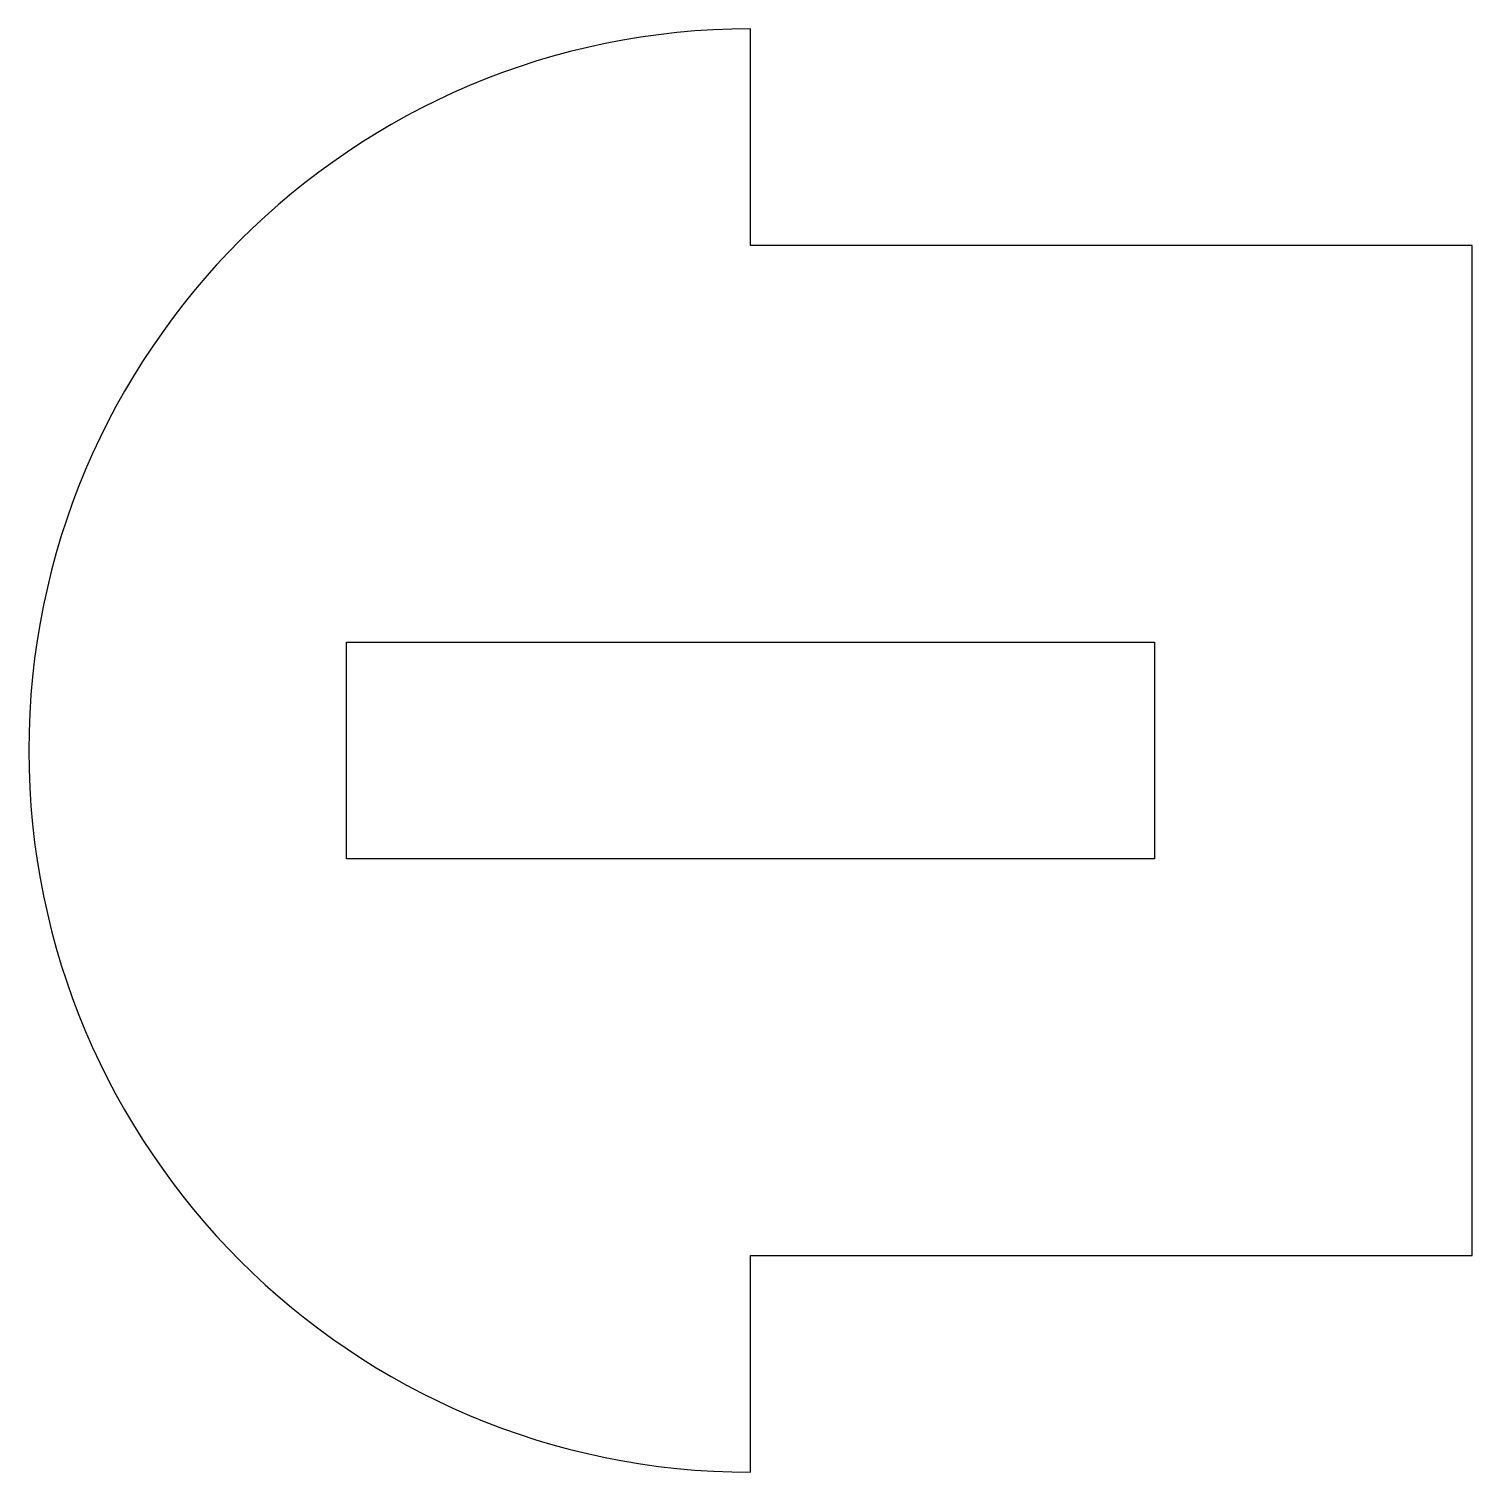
# Model space of a CAD drawing. Header units: millimetres. Extents: x 173.8 to 193.8, y 24.5 to 44.5.
import ezdxf

# ---------------------------------------------------------------- set-up
doc = ezdxf.new("R2010")
doc.units = ezdxf.units.MM

msp = doc.modelspace()

# ---------------------------------------------------------------- linework, layer by layer
at = {"color": 7, "linetype": 'Continuous', "lineweight": 25}
for p, q in [((183.837, 41.545), (183.837, 44.545)), ((193.837, 41.545), (183.837, 41.545)), ((193.837, 27.545), (193.837, 41.545)), ((183.837, 24.545), (183.837, 27.545)), ((183.837, 27.545), (193.837, 27.545))]:
    msp.add_line(p, q, dxfattribs=at)
for p, q in [((178.237, 33.045), (178.237, 36.045)), ((178.237, 36.045), (183.837, 36.045)), ((183.837, 36.045), (189.437, 36.045)), ((189.437, 36.045), (189.437, 33.045)), ((189.437, 33.045), (178.237, 33.045))]:
    msp.add_line(p, q)
msp.add_arc((183.837, 34.545), 10, 90, 270, dxfattribs=at)

doc.saveas('drawing.dxf')
